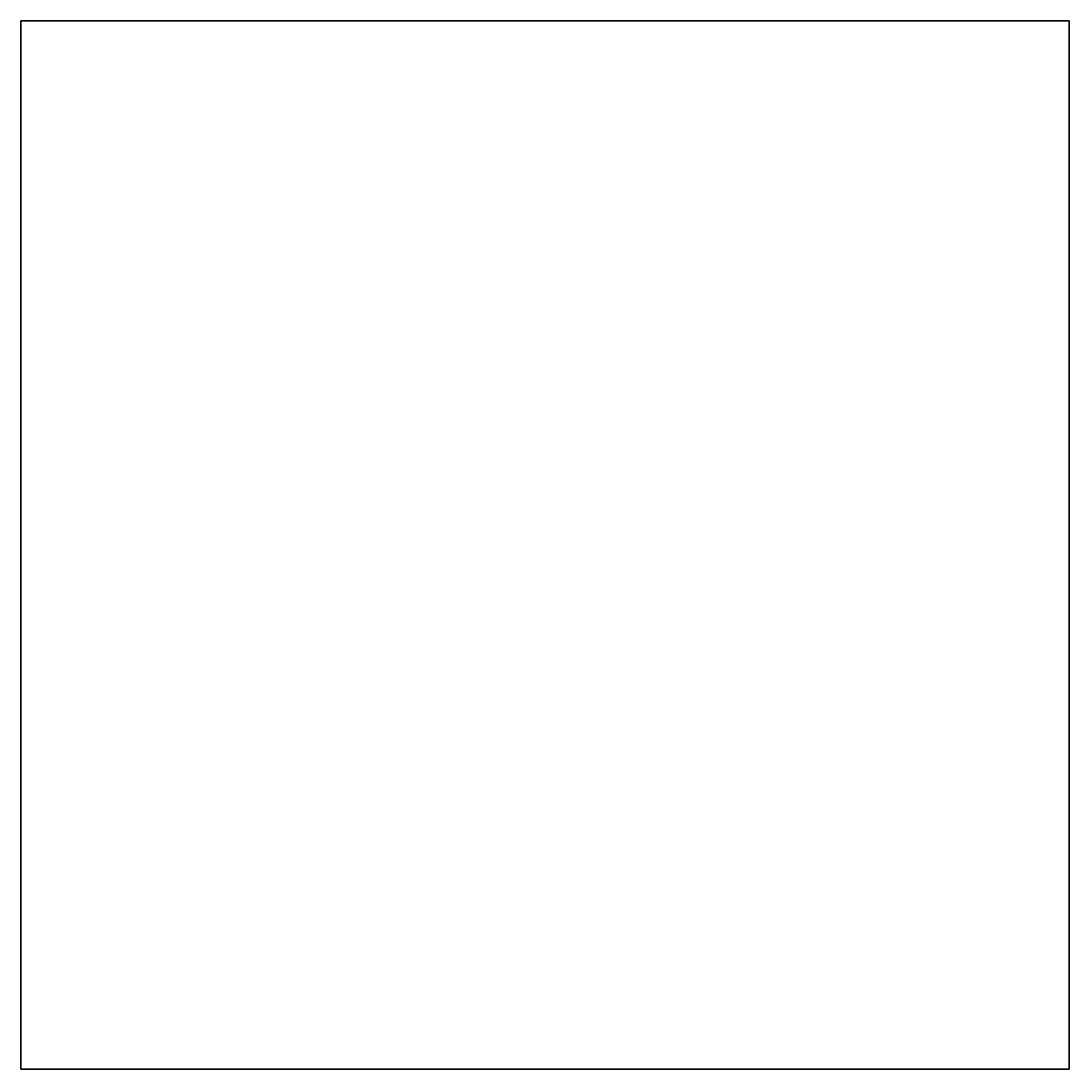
# Model space of a CAD drawing. Header units: millimetres. Extents: x -0.9 to 1.2, y -2.1 to 13.
# Drawn here: x 0 to 1, y 11.96 to 12.96 of the extents above.
import ezdxf

# ---------------------------------------------------------------- set-up
doc = ezdxf.new("R2010")
doc.units = ezdxf.units.MM
doc.layers.add('tmp', color=4, linetype='Continuous')

msp = doc.modelspace()

# ---------------------------------------------------------------- linework, layer by layer
for points in [[(1, 12.96, -1.75), (1, 12.96, -2.75), (0, 12.96, -2.75), (0, 12.96, -1.75)], [(1, 12.96, -2.75), (1, 11.96, -2.75), (0, 11.96, -2.75), (0, 12.96, -2.75)], [(0, 12.96, -2.75), (0, 11.96, -2.75), (0, 11.96, -1.75), (0, 12.96, -1.75)], [(0, 12.96, -1.75), (0, 11.96, -1.75), (1, 11.96, -1.75), (1, 12.96, -1.75)], [(1, 11.96, -1.75), (1, 11.96, -2.75), (1, 12.96, -2.75), (1, 12.96, -1.75)], [(0, 11.96, -1.75), (0, 11.96, -2.75), (1, 11.96, -2.75), (1, 11.96, -1.75)]]:
    msp.add_3dface(points)
at = {"layer": 'tmp'}
for p in [(-0.26, 1.78, 13.47), (-0.26, 1.78, 13.45)]:
    msp.add_xline(p, (0, -1), dxfattribs=at)

doc.saveas('drawing.dxf')
